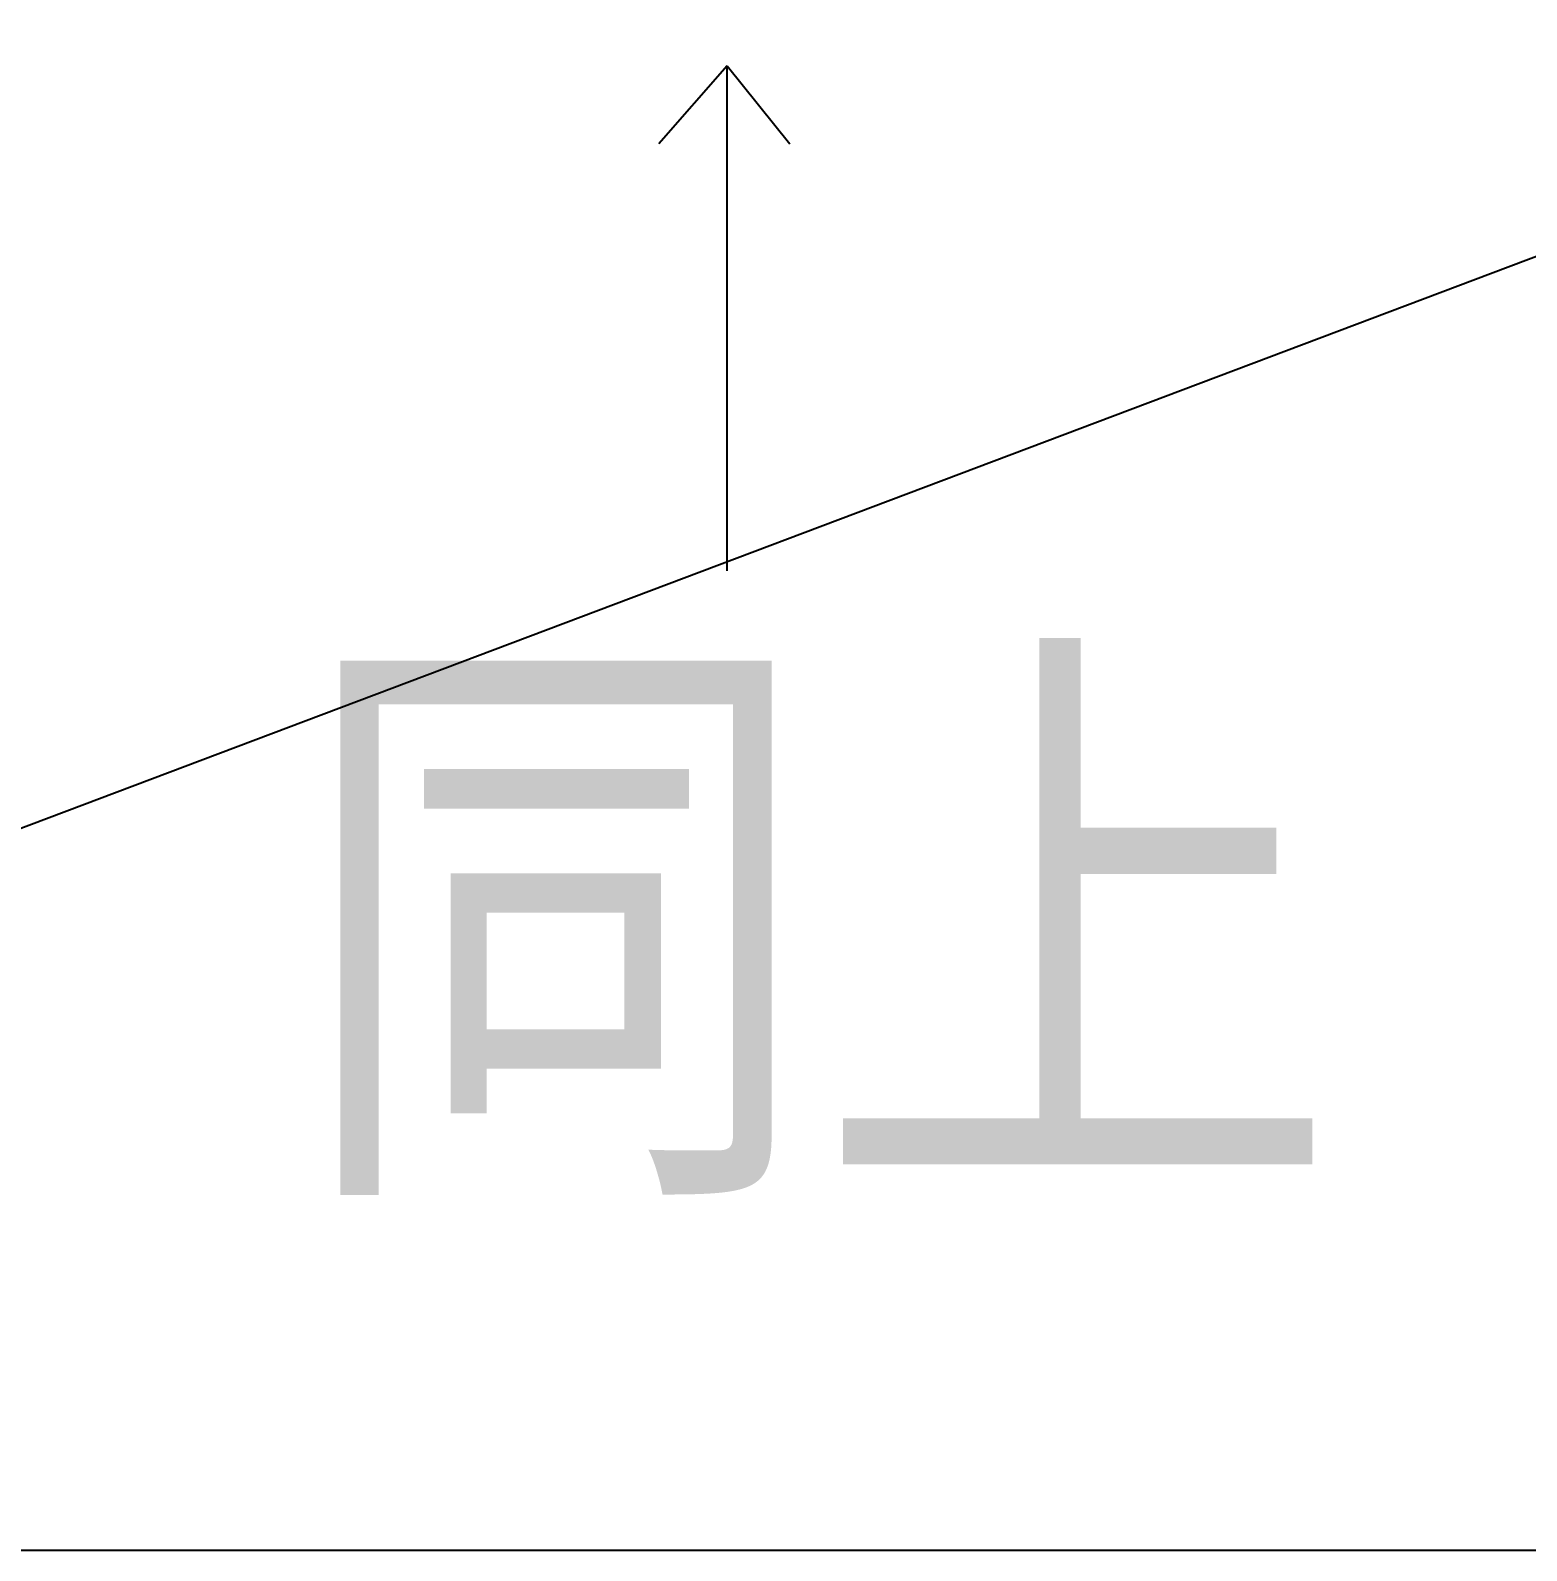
# Model space of a CAD drawing. Header units: millimetres. Extents: x -177 to 18421, y -5017 to 3255.
# Drawn here: x 5325 to 6689, y -305 to 1081 of the extents above; entities that cross this region are included whole.
import ezdxf

# ---------------------------------------------------------------- set-up
doc = ezdxf.new("R2010")
doc.units = ezdxf.units.MM
doc.header["$LTSCALE"] = 46.255
doc.layers.get('0').update_dxf_attribs({"linetype": 'CONTINUOUS'})
doc.styles.get("Standard").update_dxf_attribs({"font": 'txt', "width": 0.85})

msp = doc.modelspace()

# ---------------------------------------------------------------- linework, layer by layer
msp.add_line((11895.066, 2835.974), (3572.303, -305.175))
at = {"color": 1}
for p, q in [((5960.402, 1048.276), (5898.244, 977.277)), ((5960.402, 588.052), (5960.402, 1048.276)), ((5960.402, 1048.276), (6017.486, 977.277))]:
    msp.add_line(p, q, dxfattribs=at)
msp.add_lwpolyline([(3572.303, 2835.974), (11895.066, 2835.974), (11895.066, -305.175), (3572.303, -305.175)], close=True)

# ---------------------------------------------------------------- texts
at = {"color": 1, "insert": (6041.942, 247.047), "char_height": 410.51321, "width": 1141.94711, "attachment_point": 5}
msp.add_mtext('{\\fSimSun|b0|i0|c134|p54;同上}', dxfattribs=at)

doc.saveas('drawing.dxf')
